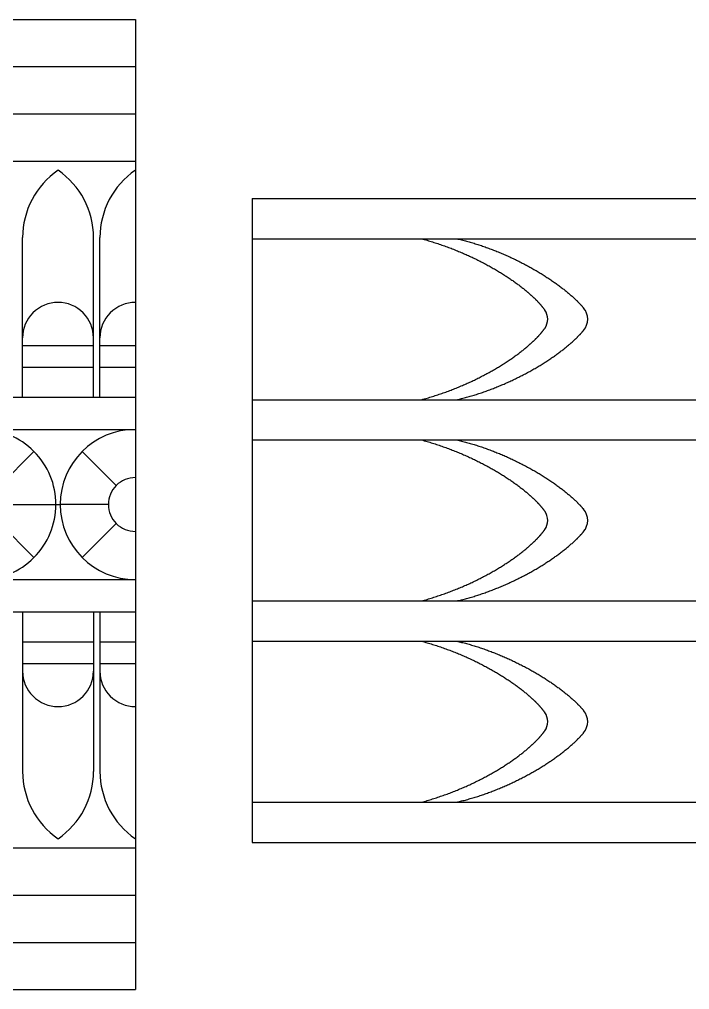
# Model space of a CAD drawing. Extents: x -111 to 2985, y -118 to 122.
# Drawn here: x 30.96 to 56.31, y -35.88 to 0.85 of the extents above; entities that cross this region are included whole.
import ezdxf

# ---------------------------------------------------------------- set-up
doc = ezdxf.new("R2010")
doc.units = 0
doc.layers.add('LAYER_03', color=5, linetype='CONTINUOUS')

msp = doc.modelspace()

# ---------------------------------------------------------------- linework, layer by layer
at = {"layer": 'LAYER_03'}
for points in [[(-11.456, 0.847), (35.343, 0.847)], [(35.343, 0.847), (35.343, -35.877)], [(-11.456, -0.94), (35.343, -0.94)], [(-11.456, -2.727), (35.343, -2.727)], [(-11.456, -4.515), (35.343, -4.515)], [(39.763, -5.931), (39.763, -30.305)], [(39.763, -5.931), (115.933, -5.931)], [(31.077, -13.452), (31.077, -7.414)], [(34.002, -13.452), (34.002, -7.414)], [(39.763, -7.454), (115.933, -7.454)], [(46.171, -7.454), (46.224, -7.468), (46.276, -7.483), (46.328, -7.498), (46.38, -7.513), (46.432, -7.528), (46.484, -7.543), (46.536, -7.559), (46.587, -7.575), (46.638, -7.591), (46.689, -7.607), (46.74, -7.624), (46.791, -7.64), (46.842, -7.657), (46.892, -7.674), (46.942, -7.692), (46.992, -7.709), (47.042, -7.727), (47.091, -7.745), (47.141, -7.763), (47.19, -7.781), (47.239, -7.799), (47.287, -7.818), (47.336, -7.837), (47.384, -7.855), (47.432, -7.874), (47.48, -7.894), (47.528, -7.913), (47.575, -7.933), (47.623, -7.952), (47.67, -7.972), (47.717, -7.992), (47.763, -8.012), (47.809, -8.033), (47.856, -8.053), (47.901, -8.073), (47.947, -8.094), (47.992, -8.115), (48.038, -8.136), (48.083, -8.157), (48.127, -8.178), (48.172, -8.199), (48.216, -8.221), (48.26, -8.242), (48.303, -8.264), (48.347, -8.285), (48.39, -8.307), (48.433, -8.329), (48.476, -8.351), (48.518, -8.373), (48.56, -8.395), (48.602, -8.418), (48.643, -8.44), (48.685, -8.462), (48.726, -8.485), (48.766, -8.508), (48.807, -8.53), (48.847, -8.553), (48.887, -8.576), (48.927, -8.599), (48.966, -8.621), (49.005, -8.644), (49.044, -8.667), (49.082, -8.69), (49.12, -8.714), (49.158, -8.737), (49.195, -8.76), (49.233, -8.783), (49.27, -8.806), (49.306, -8.83), (49.342, -8.853), (49.378, -8.876), (49.414, -8.9), (49.449, -8.923), (49.484, -8.947), (49.519, -8.97), (49.553, -8.993), (49.587, -9.017), (49.621, -9.04), (49.654, -9.064), (49.687, -9.087), (49.72, -9.111), (49.752, -9.134), (49.784, -9.158), (49.816, -9.181), (49.847, -9.204), (49.878, -9.228), (49.909, -9.251), (49.939, -9.274), (49.969, -9.298), (49.999, -9.321), (50.028, -9.344), (50.057, -9.367), (50.085, -9.391), (50.113, -9.414), (50.127, -9.425), (50.141, -9.437), (50.155, -9.448), (50.168, -9.46), (50.182, -9.471), (50.195, -9.483), (50.209, -9.494), (50.222, -9.506), (50.235, -9.517), (50.248, -9.529), (50.261, -9.54), (50.274, -9.551), (50.287, -9.563), (50.299, -9.574), (50.312, -9.586), (50.325, -9.597), (50.337, -9.608), (50.349, -9.619), (50.361, -9.631), (50.374, -9.642), (50.386, -9.653), (50.397, -9.664), (50.409, -9.676), (50.421, -9.687), (50.433, -9.698), (50.444, -9.709), (50.455, -9.72), (50.467, -9.731), (50.478, -9.742), (50.489, -9.753), (50.5, -9.764), (50.511, -9.775), (50.522, -9.786), (50.533, -9.797), (50.543, -9.808), (50.554, -9.819), (50.564, -9.83), (50.574, -9.841), (50.585, -9.852), (50.595, -9.863), (50.605, -9.873), (50.615, -9.884), (50.624, -9.895), (50.634, -9.906), (50.644, -9.916), (50.653, -9.927), (50.662, -9.937), (50.672, -9.948), (50.681, -9.959), (50.69, -9.969), (50.699, -9.98), (50.708, -9.99), (50.716, -10.001), (50.725, -10.011), (50.733, -10.021), (50.742, -10.032), (50.75, -10.042), (50.758, -10.052), (50.766, -10.062), (50.774, -10.073), (50.782, -10.083), (50.79, -10.093), (50.798, -10.103), (50.805, -10.113), (50.813, -10.123), (50.82, -10.133), (50.827, -10.143), (50.834, -10.153)], [(47.503, -7.454), (47.55, -7.465), (47.596, -7.476), (47.643, -7.487), (47.69, -7.498), (47.737, -7.51), (47.784, -7.522), (47.831, -7.535), (47.877, -7.547), (47.924, -7.56), (47.971, -7.573), (48.017, -7.586), (48.064, -7.6), (48.11, -7.614), (48.157, -7.628), (48.203, -7.642), (48.25, -7.657), (48.296, -7.671), (48.342, -7.686), (48.388, -7.701), (48.435, -7.717), (48.481, -7.733), (48.527, -7.748), (48.573, -7.764), (48.618, -7.781), (48.664, -7.797), (48.71, -7.814), (48.755, -7.831), (48.801, -7.848), (48.846, -7.865), (48.891, -7.883), (48.937, -7.9), (48.982, -7.918), (49.026, -7.936), (49.071, -7.954), (49.116, -7.973), (49.161, -7.991), (49.205, -8.01), (49.249, -8.029), (49.294, -8.048), (49.338, -8.067), (49.382, -8.087), (49.425, -8.106), (49.469, -8.126), (49.513, -8.146), (49.556, -8.166), (49.599, -8.186), (49.642, -8.206), (49.685, -8.227), (49.728, -8.247), (49.77, -8.268), (49.813, -8.289), (49.855, -8.31), (49.897, -8.331), (49.939, -8.352), (49.98, -8.374), (50.022, -8.395), (50.063, -8.417), (50.104, -8.439), (50.145, -8.46), (50.186, -8.482), (50.226, -8.504), (50.267, -8.527), (50.307, -8.549), (50.346, -8.571), (50.386, -8.594), (50.426, -8.616), (50.465, -8.639), (50.504, -8.662), (50.542, -8.684), (50.581, -8.707), (50.619, -8.73), (50.657, -8.753), (50.695, -8.776), (50.733, -8.8), (50.77, -8.823), (50.807, -8.846), (50.844, -8.87), (50.88, -8.893), (50.916, -8.916), (50.952, -8.94), (50.988, -8.964), (51.024, -8.987), (51.059, -9.011), (51.094, -9.035), (51.128, -9.058), (51.163, -9.082), (51.197, -9.106), (51.231, -9.13), (51.264, -9.154), (51.297, -9.178), (51.33, -9.202), (51.363, -9.226), (51.395, -9.25), (51.427, -9.274), (51.458, -9.298), (51.49, -9.322), (51.521, -9.346), (51.551, -9.37), (51.582, -9.394), (51.612, -9.418), (51.641, -9.442), (51.671, -9.466), (51.7, -9.489), (51.728, -9.513), (51.756, -9.537), (51.784, -9.561), (51.812, -9.585), (51.839, -9.609), (51.866, -9.633), (51.893, -9.657), (51.919, -9.681), (51.944, -9.704), (51.97, -9.728), (51.995, -9.752), (52.007, -9.763), (52.019, -9.775), (52.032, -9.787), (52.044, -9.799), (52.056, -9.811), (52.068, -9.822), (52.079, -9.834), (52.091, -9.846), (52.103, -9.858), (52.114, -9.869), (52.125, -9.881), (52.137, -9.893), (52.148, -9.904), (52.159, -9.916), (52.17, -9.927), (52.181, -9.939), (52.192, -9.951), (52.202, -9.962), (52.213, -9.974), (52.223, -9.985), (52.234, -9.997), (52.244, -10.008), (52.254, -10.02), (52.264, -10.031), (52.274, -10.043), (52.284, -10.054), (52.294, -10.065), (52.303, -10.077)], [(47.503, -13.548), (47.55, -13.537), (47.596, -13.526), (47.643, -13.515), (47.69, -13.503), (47.737, -13.491), (47.784, -13.479), (47.831, -13.467), (47.877, -13.454), (47.924, -13.441), (47.971, -13.428), (48.017, -13.415), (48.064, -13.402), (48.11, -13.388), (48.157, -13.374), (48.203, -13.359), (48.25, -13.345), (48.296, -13.33), (48.342, -13.315), (48.388, -13.3), (48.435, -13.285), (48.481, -13.269), (48.527, -13.253), (48.573, -13.237), (48.618, -13.221), (48.664, -13.204), (48.71, -13.188), (48.755, -13.171), (48.801, -13.154), (48.846, -13.136), (48.891, -13.119), (48.937, -13.101), (48.982, -13.083), (49.026, -13.065), (49.071, -13.047), (49.116, -13.029), (49.161, -13.01), (49.205, -12.991), (49.249, -12.973), (49.294, -12.954), (49.338, -12.934), (49.382, -12.915), (49.425, -12.895), (49.469, -12.876), (49.513, -12.856), (49.556, -12.836), (49.599, -12.816), (49.642, -12.795), (49.685, -12.775), (49.728, -12.754), (49.77, -12.733), (49.813, -12.713), (49.855, -12.692), (49.897, -12.67), (49.939, -12.649), (49.98, -12.628), (50.022, -12.606), (50.063, -12.585), (50.104, -12.563), (50.145, -12.541), (50.186, -12.519), (50.226, -12.497), (50.267, -12.475), (50.307, -12.453), (50.346, -12.43), (50.386, -12.408), (50.426, -12.385), (50.465, -12.363), (50.504, -12.34), (50.542, -12.317), (50.581, -12.294), (50.619, -12.271), (50.657, -12.248), (50.695, -12.225), (50.733, -12.202), (50.77, -12.179), (50.807, -12.155), (50.844, -12.132), (50.88, -12.109), (50.916, -12.085), (50.952, -12.061), (50.988, -12.038), (51.024, -12.014), (51.059, -11.991), (51.094, -11.967), (51.128, -11.943), (51.163, -11.919), (51.197, -11.895), (51.231, -11.872), (51.264, -11.848), (51.297, -11.824), (51.33, -11.8), (51.363, -11.776), (51.395, -11.752), (51.427, -11.728), (51.458, -11.704), (51.49, -11.68), (51.521, -11.656), (51.551, -11.632), (51.582, -11.608), (51.612, -11.584), (51.641, -11.56), (51.671, -11.536), (51.7, -11.512), (51.728, -11.488), (51.756, -11.464), (51.784, -11.44), (51.812, -11.416), (51.839, -11.392), (51.866, -11.369), (51.893, -11.345), (51.919, -11.321), (51.944, -11.297), (51.97, -11.273), (51.995, -11.25), (52.007, -11.238), (52.019, -11.226), (52.032, -11.214), (52.044, -11.203), (52.056, -11.191), (52.068, -11.179), (52.079, -11.167), (52.091, -11.156), (52.103, -11.144), (52.114, -11.132), (52.125, -11.121), (52.137, -11.109), (52.148, -11.097), (52.159, -11.086), (52.17, -11.074), (52.181, -11.062), (52.192, -11.051), (52.202, -11.039), (52.213, -11.028), (52.223, -11.016), (52.234, -11.005), (52.244, -10.993), (52.254, -10.982), (52.264, -10.97), (52.274, -10.959), (52.284, -10.947), (52.294, -10.936), (52.303, -10.925)], [(31.077, -11.502), (33.759, -11.502)], [(34.002, -11.502), (35.343, -11.502)], [(31.077, -12.315), (33.759, -12.315)], [(34.002, -12.315), (35.343, -12.315)], [(-11.456, -13.452), (-5.606, -13.452), (35.343, -13.452)], [(39.763, -13.548), (115.933, -13.548)], [(-11.456, -14.671), (35.343, -14.671)], [(39.763, -15.071), (115.933, -15.071)], [(46.171, -15.071), (46.224, -15.085), (46.276, -15.1), (46.328, -15.115), (46.38, -15.13), (46.432, -15.145), (46.484, -15.16), (46.536, -15.176), (46.587, -15.192), (46.638, -15.208), (46.689, -15.224), (46.74, -15.241), (46.791, -15.257), (46.842, -15.274), (46.892, -15.291), (46.942, -15.309), (46.992, -15.326), (47.042, -15.344), (47.091, -15.362), (47.141, -15.38), (47.19, -15.398), (47.239, -15.416), (47.287, -15.435), (47.336, -15.454), (47.384, -15.472), (47.432, -15.491), (47.48, -15.511), (47.528, -15.53), (47.575, -15.55), (47.623, -15.569), (47.67, -15.589), (47.717, -15.609), (47.763, -15.629), (47.809, -15.65), (47.856, -15.67), (47.901, -15.69), (47.947, -15.711), (47.992, -15.732), (48.038, -15.753), (48.083, -15.774), (48.127, -15.795), (48.172, -15.816), (48.216, -15.838), (48.26, -15.859), (48.303, -15.881), (48.347, -15.902), (48.39, -15.924), (48.433, -15.946), (48.476, -15.968), (48.518, -15.99), (48.56, -16.012), (48.602, -16.035), (48.643, -16.057), (48.685, -16.079), (48.726, -16.102), (48.766, -16.125), (48.807, -16.147), (48.847, -16.17), (48.887, -16.193), (48.927, -16.216), (48.966, -16.238), (49.005, -16.261), (49.044, -16.284), (49.082, -16.307), (49.12, -16.331), (49.158, -16.354), (49.195, -16.377), (49.233, -16.4), (49.27, -16.423), (49.306, -16.447), (49.342, -16.47), (49.378, -16.493), (49.414, -16.517), (49.449, -16.54), (49.484, -16.564), (49.519, -16.587), (49.553, -16.61), (49.587, -16.634), (49.621, -16.657), (49.654, -16.681), (49.687, -16.704), (49.72, -16.728), (49.752, -16.751), (49.784, -16.775), (49.816, -16.798), (49.847, -16.821), (49.878, -16.845), (49.909, -16.868), (49.939, -16.891), (49.969, -16.915), (49.999, -16.938), (50.028, -16.961), (50.057, -16.984), (50.085, -17.008), (50.113, -17.031), (50.127, -17.042), (50.141, -17.054), (50.155, -17.065), (50.168, -17.077), (50.182, -17.088), (50.195, -17.1), (50.209, -17.111), (50.222, -17.123), (50.235, -17.134), (50.248, -17.146), (50.261, -17.157), (50.274, -17.168), (50.287, -17.18), (50.299, -17.191), (50.312, -17.203), (50.325, -17.214), (50.337, -17.225), (50.349, -17.236), (50.361, -17.248), (50.374, -17.259), (50.386, -17.27), (50.397, -17.281), (50.409, -17.293), (50.421, -17.304), (50.433, -17.315), (50.444, -17.326), (50.455, -17.337), (50.467, -17.348), (50.478, -17.359), (50.489, -17.37), (50.5, -17.381), (50.511, -17.392), (50.522, -17.403), (50.533, -17.414), (50.543, -17.425), (50.554, -17.436), (50.564, -17.447), (50.574, -17.458), (50.585, -17.469), (50.595, -17.48), (50.605, -17.49), (50.615, -17.501), (50.624, -17.512), (50.634, -17.523), (50.644, -17.533), (50.653, -17.544), (50.662, -17.554), (50.672, -17.565), (50.681, -17.576), (50.69, -17.586), (50.699, -17.597), (50.708, -17.607), (50.716, -17.618), (50.725, -17.628), (50.733, -17.638), (50.742, -17.649), (50.75, -17.659), (50.758, -17.669), (50.766, -17.679), (50.774, -17.69), (50.782, -17.7), (50.79, -17.71), (50.798, -17.72), (50.805, -17.73), (50.813, -17.74), (50.82, -17.75), (50.827, -17.76), (50.834, -17.77)], [(47.503, -15.071), (47.55, -15.082), (47.596, -15.093), (47.643, -15.104), (47.69, -15.115), (47.737, -15.127), (47.784, -15.139), (47.831, -15.152), (47.877, -15.164), (47.924, -15.177), (47.971, -15.19), (48.017, -15.203), (48.064, -15.217), (48.11, -15.231), (48.157, -15.245), (48.203, -15.259), (48.25, -15.274), (48.296, -15.288), (48.342, -15.303), (48.388, -15.318), (48.435, -15.334), (48.481, -15.35), (48.527, -15.365), (48.573, -15.381), (48.618, -15.398), (48.664, -15.414), (48.71, -15.431), (48.755, -15.448), (48.801, -15.465), (48.846, -15.482), (48.891, -15.5), (48.937, -15.517), (48.982, -15.535), (49.026, -15.553), (49.071, -15.571), (49.116, -15.59), (49.161, -15.608), (49.205, -15.627), (49.249, -15.646), (49.294, -15.665), (49.338, -15.684), (49.382, -15.704), (49.425, -15.723), (49.469, -15.743), (49.513, -15.763), (49.556, -15.783), (49.599, -15.803), (49.642, -15.823), (49.685, -15.844), (49.728, -15.864), (49.77, -15.885), (49.813, -15.906), (49.855, -15.927), (49.897, -15.948), (49.939, -15.969), (49.98, -15.991), (50.022, -16.012), (50.063, -16.034), (50.104, -16.056), (50.145, -16.077), (50.186, -16.099), (50.226, -16.121), (50.267, -16.144), (50.307, -16.166), (50.346, -16.188), (50.386, -16.211), (50.426, -16.233), (50.465, -16.256), (50.504, -16.279), (50.542, -16.301), (50.581, -16.324), (50.619, -16.347), (50.657, -16.37), (50.695, -16.393), (50.733, -16.417), (50.77, -16.44), (50.807, -16.463), (50.844, -16.487), (50.88, -16.51), (50.916, -16.533), (50.952, -16.557), (50.988, -16.581), (51.024, -16.604), (51.059, -16.628), (51.094, -16.652), (51.128, -16.675), (51.163, -16.699), (51.197, -16.723), (51.231, -16.747), (51.264, -16.771), (51.297, -16.795), (51.33, -16.819), (51.363, -16.843), (51.395, -16.867), (51.427, -16.891), (51.458, -16.915), (51.49, -16.939), (51.521, -16.963), (51.551, -16.987), (51.582, -17.011), (51.612, -17.035), (51.641, -17.059), (51.671, -17.083), (51.7, -17.106), (51.728, -17.13), (51.756, -17.154), (51.784, -17.178), (51.812, -17.202), (51.839, -17.226), (51.866, -17.25), (51.893, -17.274), (51.919, -17.298), (51.944, -17.321), (51.97, -17.345), (51.995, -17.369), (52.007, -17.38), (52.019, -17.392), (52.032, -17.404), (52.044, -17.416), (52.056, -17.428), (52.068, -17.439), (52.079, -17.451), (52.091, -17.463), (52.103, -17.475), (52.114, -17.486), (52.125, -17.498), (52.137, -17.51), (52.148, -17.521), (52.159, -17.533), (52.17, -17.544), (52.181, -17.556), (52.192, -17.568), (52.202, -17.579), (52.213, -17.591), (52.223, -17.602), (52.234, -17.614), (52.244, -17.625), (52.254, -17.637), (52.264, -17.648), (52.274, -17.66), (52.284, -17.671), (52.294, -17.682), (52.303, -17.694)], [(30.215, -16.793), (31.504, -15.504)], [(34.622, -16.793), (33.332, -15.504)], [(30.513, -17.515), (32.337, -17.515)], [(32.337, -17.515), (32.499, -17.515)], [(34.323, -17.515), (32.499, -17.515)], [(30.215, -18.236), (31.504, -19.525)], [(34.622, -18.236), (33.332, -19.525)], [(46.171, -21.165), (46.224, -21.15), (46.276, -21.136), (46.328, -21.121), (46.38, -21.106), (46.432, -21.091), (46.484, -21.075), (46.536, -21.06), (46.587, -21.044), (46.638, -21.028), (46.689, -21.011), (46.74, -20.995), (46.791, -20.978), (46.842, -20.961), (46.892, -20.944), (46.942, -20.927), (46.992, -20.909), (47.042, -20.892), (47.091, -20.874), (47.141, -20.856), (47.19, -20.838), (47.239, -20.819), (47.287, -20.801), (47.336, -20.782), (47.384, -20.763), (47.432, -20.744), (47.48, -20.725), (47.528, -20.705), (47.575, -20.686), (47.623, -20.666), (47.67, -20.646), (47.717, -20.626), (47.763, -20.606), (47.809, -20.586), (47.856, -20.566), (47.901, -20.545), (47.947, -20.524), (47.993, -20.504), (48.038, -20.483), (48.083, -20.462), (48.127, -20.44), (48.172, -20.419), (48.216, -20.398), (48.26, -20.376), (48.303, -20.355), (48.347, -20.333), (48.39, -20.311), (48.433, -20.289), (48.476, -20.267), (48.518, -20.245), (48.56, -20.223), (48.602, -20.201), (48.643, -20.178), (48.685, -20.156), (48.726, -20.133), (48.766, -20.111), (48.807, -20.088), (48.847, -20.066), (48.887, -20.043), (48.927, -20.02), (48.966, -19.997), (49.005, -19.974), (49.044, -19.951), (49.082, -19.928), (49.12, -19.905), (49.158, -19.882), (49.195, -19.859), (49.233, -19.835), (49.27, -19.812), (49.306, -19.789), (49.342, -19.765), (49.378, -19.742), (49.414, -19.719), (49.449, -19.695), (49.484, -19.672), (49.519, -19.648), (49.553, -19.625), (49.587, -19.602), (49.621, -19.578), (49.654, -19.555), (49.687, -19.531), (49.72, -19.508), (49.752, -19.484), (49.785, -19.461), (49.816, -19.437), (49.847, -19.414), (49.878, -19.391), (49.909, -19.367), (49.939, -19.344), (49.969, -19.321), (49.999, -19.297), (50.028, -19.274), (50.057, -19.251), (50.085, -19.228), (50.113, -19.205), (50.127, -19.193), (50.141, -19.182), (50.155, -19.17), (50.168, -19.159), (50.182, -19.147), (50.195, -19.136), (50.209, -19.124), (50.222, -19.113), (50.235, -19.101), (50.248, -19.09), (50.261, -19.078), (50.274, -19.067), (50.287, -19.056), (50.3, -19.044), (50.312, -19.033), (50.325, -19.022), (50.337, -19.01), (50.349, -18.999), (50.361, -18.988), (50.374, -18.976), (50.386, -18.965), (50.397, -18.954), (50.409, -18.943), (50.421, -18.932), (50.433, -18.92), (50.444, -18.909), (50.456, -18.898), (50.467, -18.887), (50.478, -18.876), (50.489, -18.865), (50.5, -18.854), (50.511, -18.843), (50.522, -18.832), (50.533, -18.821), (50.543, -18.81), (50.554, -18.799), (50.564, -18.788), (50.574, -18.777), (50.585, -18.767), (50.595, -18.756), (50.605, -18.745), (50.615, -18.734), (50.624, -18.724), (50.634, -18.713), (50.644, -18.702), (50.653, -18.692), (50.662, -18.681), (50.672, -18.67), (50.681, -18.66), (50.69, -18.649), (50.699, -18.639), (50.708, -18.628), (50.716, -18.618), (50.725, -18.608), (50.733, -18.597), (50.742, -18.587), (50.75, -18.576), (50.758, -18.566), (50.766, -18.556), (50.774, -18.546), (50.782, -18.536), (50.79, -18.525), (50.798, -18.515), (50.805, -18.505), (50.813, -18.495), (50.82, -18.485), (50.827, -18.475), (50.834, -18.465)], [(-11.456, -20.358), (35.343, -20.358)], [(39.763, -21.165), (115.933, -21.165)], [(-11.456, -21.577), (-5.606, -21.577), (35.343, -21.577)], [(33.759, -21.577), (33.759, -27.615)], [(31.077, -22.714), (33.759, -22.714)], [(34.002, -22.714), (35.343, -22.714)], [(39.763, -22.688), (115.933, -22.688)], [(46.171, -22.688), (46.224, -22.702), (46.276, -22.717), (46.328, -22.732), (46.38, -22.747), (46.432, -22.762), (46.484, -22.777), (46.536, -22.793), (46.587, -22.809), (46.638, -22.825), (46.689, -22.841), (46.74, -22.858), (46.791, -22.874), (46.842, -22.891), (46.892, -22.908), (46.942, -22.926), (46.992, -22.943), (47.042, -22.961), (47.091, -22.979), (47.141, -22.997), (47.19, -23.015), (47.239, -23.033), (47.287, -23.052), (47.336, -23.071), (47.384, -23.089), (47.432, -23.108), (47.48, -23.128), (47.528, -23.147), (47.575, -23.167), (47.623, -23.186), (47.67, -23.206), (47.717, -23.226), (47.763, -23.246), (47.809, -23.267), (47.856, -23.287), (47.901, -23.307), (47.947, -23.328), (47.992, -23.349), (48.038, -23.37), (48.083, -23.391), (48.127, -23.412), (48.172, -23.433), (48.216, -23.455), (48.26, -23.476), (48.303, -23.498), (48.347, -23.519), (48.39, -23.541), (48.433, -23.563), (48.476, -23.585), (48.518, -23.607), (48.56, -23.629), (48.602, -23.652), (48.643, -23.674), (48.685, -23.696), (48.726, -23.719), (48.766, -23.742), (48.807, -23.764), (48.847, -23.787), (48.887, -23.81), (48.927, -23.833), (48.966, -23.855), (49.005, -23.878), (49.044, -23.901), (49.082, -23.924), (49.12, -23.948), (49.158, -23.971), (49.195, -23.994), (49.233, -24.017), (49.27, -24.04), (49.306, -24.064), (49.342, -24.087), (49.378, -24.11), (49.414, -24.134), (49.449, -24.157), (49.484, -24.181), (49.519, -24.204), (49.553, -24.227), (49.587, -24.251), (49.621, -24.274), (49.654, -24.298), (49.687, -24.321), (49.72, -24.345), (49.752, -24.368), (49.784, -24.392), (49.816, -24.415), (49.847, -24.438), (49.878, -24.462), (49.909, -24.485), (49.939, -24.508), (49.969, -24.532), (49.999, -24.555), (50.028, -24.578), (50.057, -24.601), (50.085, -24.625), (50.113, -24.648), (50.127, -24.659), (50.141, -24.671), (50.155, -24.682), (50.168, -24.694), (50.182, -24.705), (50.195, -24.717), (50.209, -24.728), (50.222, -24.74), (50.235, -24.751), (50.248, -24.763), (50.261, -24.774), (50.274, -24.785), (50.287, -24.797), (50.299, -24.808), (50.312, -24.82), (50.325, -24.831), (50.337, -24.842), (50.349, -24.853), (50.361, -24.865), (50.374, -24.876), (50.386, -24.887), (50.397, -24.898), (50.409, -24.91), (50.421, -24.921), (50.433, -24.932), (50.444, -24.943), (50.455, -24.954), (50.467, -24.965), (50.478, -24.976), (50.489, -24.987), (50.5, -24.998), (50.511, -25.009), (50.522, -25.02), (50.533, -25.031), (50.543, -25.042), (50.554, -25.053), (50.564, -25.064), (50.574, -25.075), (50.585, -25.086), (50.595, -25.097), (50.605, -25.107), (50.615, -25.118), (50.624, -25.129), (50.634, -25.14), (50.644, -25.15), (50.653, -25.161), (50.662, -25.171), (50.672, -25.182), (50.681, -25.193), (50.69, -25.203), (50.699, -25.214), (50.708, -25.224), (50.716, -25.235), (50.725, -25.245), (50.733, -25.255), (50.742, -25.266), (50.75, -25.276), (50.758, -25.286), (50.766, -25.296), (50.774, -25.307), (50.782, -25.317), (50.79, -25.327), (50.798, -25.337), (50.805, -25.347), (50.813, -25.357), (50.82, -25.367), (50.827, -25.377), (50.834, -25.387)], [(47.503, -22.688), (47.55, -22.699), (47.596, -22.71), (47.643, -22.721), (47.69, -22.732), (47.737, -22.744), (47.784, -22.756), (47.831, -22.769), (47.877, -22.781), (47.924, -22.794), (47.971, -22.807), (48.017, -22.82), (48.064, -22.834), (48.11, -22.848), (48.157, -22.862), (48.203, -22.876), (48.25, -22.891), (48.296, -22.905), (48.342, -22.92), (48.388, -22.935), (48.435, -22.951), (48.481, -22.967), (48.527, -22.982), (48.573, -22.998), (48.618, -23.015), (48.664, -23.031), (48.71, -23.048), (48.755, -23.065), (48.801, -23.082), (48.846, -23.099), (48.891, -23.117), (48.937, -23.134), (48.982, -23.152), (49.026, -23.17), (49.071, -23.188), (49.116, -23.207), (49.161, -23.225), (49.205, -23.244), (49.249, -23.263), (49.294, -23.282), (49.338, -23.301), (49.382, -23.321), (49.425, -23.34), (49.469, -23.36), (49.513, -23.38), (49.556, -23.4), (49.599, -23.42), (49.642, -23.44), (49.685, -23.461), (49.728, -23.481), (49.77, -23.502), (49.813, -23.523), (49.855, -23.544), (49.897, -23.565), (49.939, -23.586), (49.98, -23.608), (50.022, -23.629), (50.063, -23.651), (50.104, -23.673), (50.145, -23.694), (50.186, -23.716), (50.226, -23.738), (50.267, -23.761), (50.307, -23.783), (50.346, -23.805), (50.386, -23.828), (50.426, -23.85), (50.465, -23.873), (50.504, -23.896), (50.542, -23.918), (50.581, -23.941), (50.619, -23.964), (50.657, -23.987), (50.695, -24.01), (50.733, -24.034), (50.77, -24.057), (50.807, -24.08), (50.844, -24.104), (50.88, -24.127), (50.916, -24.15), (50.952, -24.174), (50.988, -24.198), (51.024, -24.221), (51.059, -24.245), (51.094, -24.269), (51.128, -24.292), (51.163, -24.316), (51.197, -24.34), (51.231, -24.364), (51.264, -24.388), (51.297, -24.412), (51.33, -24.436), (51.363, -24.46), (51.395, -24.484), (51.427, -24.508), (51.458, -24.532), (51.49, -24.556), (51.521, -24.58), (51.551, -24.604), (51.582, -24.628), (51.612, -24.652), (51.641, -24.676), (51.671, -24.7), (51.7, -24.723), (51.728, -24.747), (51.756, -24.771), (51.784, -24.795), (51.812, -24.819), (51.839, -24.843), (51.866, -24.867), (51.893, -24.891), (51.919, -24.915), (51.944, -24.938), (51.97, -24.962), (51.995, -24.986), (52.007, -24.997), (52.019, -25.009), (52.032, -25.021), (52.044, -25.033), (52.056, -25.045), (52.068, -25.056), (52.079, -25.068), (52.091, -25.08), (52.103, -25.092), (52.114, -25.103), (52.125, -25.115), (52.137, -25.127), (52.148, -25.138), (52.159, -25.15), (52.17, -25.161), (52.181, -25.173), (52.192, -25.185), (52.202, -25.196), (52.213, -25.208), (52.223, -25.219), (52.234, -25.231), (52.244, -25.242), (52.254, -25.254), (52.264, -25.265), (52.274, -25.277), (52.284, -25.288), (52.294, -25.299), (52.303, -25.311)], [(31.077, -23.527), (33.759, -23.527)], [(34.002, -23.527), (35.343, -23.527)], [(46.171, -28.782), (46.224, -28.767), (46.276, -28.753), (46.328, -28.738), (46.38, -28.723), (46.432, -28.708), (46.484, -28.692), (46.536, -28.677), (46.587, -28.661), (46.638, -28.645), (46.689, -28.628), (46.74, -28.612), (46.791, -28.595), (46.842, -28.578), (46.892, -28.561), (46.942, -28.544), (46.992, -28.526), (47.042, -28.509), (47.091, -28.491), (47.141, -28.473), (47.19, -28.455), (47.239, -28.436), (47.287, -28.418), (47.336, -28.399), (47.384, -28.38), (47.432, -28.361), (47.48, -28.342), (47.528, -28.322), (47.575, -28.303), (47.623, -28.283), (47.67, -28.263), (47.717, -28.243), (47.763, -28.223), (47.809, -28.203), (47.856, -28.183), (47.901, -28.162), (47.947, -28.141), (47.993, -28.121), (48.038, -28.1), (48.083, -28.079), (48.127, -28.057), (48.172, -28.036), (48.216, -28.015), (48.26, -27.993), (48.303, -27.972), (48.347, -27.95), (48.39, -27.928), (48.433, -27.906), (48.476, -27.884), (48.518, -27.862), (48.56, -27.84), (48.602, -27.818), (48.643, -27.795), (48.685, -27.773), (48.726, -27.75), (48.766, -27.728), (48.807, -27.705), (48.847, -27.683), (48.887, -27.66), (48.927, -27.637), (48.966, -27.614), (49.005, -27.591), (49.044, -27.568), (49.082, -27.545), (49.12, -27.522), (49.158, -27.499), (49.195, -27.476), (49.233, -27.452), (49.27, -27.429), (49.306, -27.406), (49.342, -27.382), (49.378, -27.359), (49.414, -27.336), (49.449, -27.312), (49.484, -27.289), (49.519, -27.265), (49.553, -27.242), (49.587, -27.219), (49.621, -27.195), (49.654, -27.172), (49.687, -27.148), (49.72, -27.125), (49.752, -27.101), (49.785, -27.078), (49.816, -27.054), (49.847, -27.031), (49.878, -27.008), (49.909, -26.984), (49.939, -26.961), (49.969, -26.938), (49.999, -26.914), (50.028, -26.891), (50.057, -26.868), (50.085, -26.845), (50.113, -26.822), (50.127, -26.81), (50.141, -26.799), (50.155, -26.787), (50.168, -26.776), (50.182, -26.764), (50.195, -26.753), (50.209, -26.741), (50.222, -26.73), (50.235, -26.718), (50.248, -26.707), (50.261, -26.695), (50.274, -26.684), (50.287, -26.673), (50.3, -26.661), (50.312, -26.65), (50.325, -26.639), (50.337, -26.627), (50.349, -26.616), (50.361, -26.605), (50.374, -26.593), (50.386, -26.582), (50.397, -26.571), (50.409, -26.56), (50.421, -26.549), (50.433, -26.537), (50.444, -26.526), (50.456, -26.515), (50.467, -26.504), (50.478, -26.493), (50.489, -26.482), (50.5, -26.471), (50.511, -26.46), (50.522, -26.449), (50.533, -26.438), (50.543, -26.427), (50.554, -26.416), (50.564, -26.405), (50.574, -26.394), (50.585, -26.384), (50.595, -26.373), (50.605, -26.362), (50.615, -26.351), (50.624, -26.341), (50.634, -26.33), (50.644, -26.319), (50.653, -26.309), (50.662, -26.298), (50.672, -26.287), (50.681, -26.277), (50.69, -26.266), (50.699, -26.256), (50.708, -26.245), (50.716, -26.235), (50.725, -26.225), (50.733, -26.214), (50.742, -26.204), (50.75, -26.193), (50.758, -26.183), (50.766, -26.173), (50.774, -26.163), (50.782, -26.153), (50.79, -26.142), (50.798, -26.132), (50.805, -26.122), (50.813, -26.112), (50.82, -26.102), (50.827, -26.092), (50.834, -26.082)], [(39.763, -28.782), (115.933, -28.782)], [(39.763, -30.305), (115.933, -30.305)], [(-11.456, -30.514), (35.343, -30.514)], [(-11.456, -32.302), (35.343, -32.302)], [(-11.456, -34.089), (35.343, -34.089)], [(-11.456, -35.877), (35.343, -35.877)]]:
    msp.add_lwpolyline(points, dxfattribs=at)
for points in [[(33.759, -13.452), (33.759, -7.414, 0.24669), (32.418, -4.862, 0.24669), (31.077, -7.414)], [(35.343, -4.862, 0.24669), (34.002, -7.414)], [(33.759, -11.206, 0.414214), (32.418, -9.865, 0.414214), (31.077, -11.206)], [(35.343, -9.865, 0.414214), (34.002, -11.206)], [(46.171, -13.548), (46.224, -13.533), (46.276, -13.519), (46.328, -13.504), (46.38, -13.489), (46.432, -13.474), (46.484, -13.458), (46.536, -13.443), (46.587, -13.427), (46.638, -13.411), (46.689, -13.394), (46.74, -13.378), (46.791, -13.361), (46.842, -13.344), (46.892, -13.327), (46.942, -13.31), (46.992, -13.292), (47.042, -13.275), (47.091, -13.257), (47.141, -13.239), (47.19, -13.221), (47.239, -13.202), (47.287, -13.184), (47.336, -13.165), (47.384, -13.146), (47.432, -13.127), (47.48, -13.108), (47.528, -13.088), (47.575, -13.069), (47.623, -13.049), (47.67, -13.029), (47.717, -13.009), (47.763, -12.989), (47.809, -12.969), (47.856, -12.949), (47.901, -12.928), (47.947, -12.907), (47.993, -12.887), (48.038, -12.866), (48.083, -12.845), (48.127, -12.823), (48.172, -12.802), (48.216, -12.781), (48.26, -12.759), (48.303, -12.738), (48.347, -12.716), (48.39, -12.694), (48.433, -12.672), (48.476, -12.65), (48.518, -12.628), (48.56, -12.606), (48.602, -12.584), (48.643, -12.561), (48.685, -12.539), (48.726, -12.516), (48.766, -12.494), (48.807, -12.471), (48.847, -12.449), (48.887, -12.426), (48.927, -12.403), (48.966, -12.38), (49.005, -12.357), (49.044, -12.334), (49.082, -12.311), (49.12, -12.288), (49.158, -12.265), (49.195, -12.242), (49.233, -12.218), (49.27, -12.195), (49.306, -12.172), (49.342, -12.148), (49.378, -12.125), (49.414, -12.102), (49.449, -12.078), (49.484, -12.055), (49.519, -12.031), (49.553, -12.008), (49.587, -11.985), (49.621, -11.961), (49.654, -11.938), (49.687, -11.914), (49.72, -11.891), (49.752, -11.867), (49.785, -11.844), (49.816, -11.82), (49.847, -11.797), (49.878, -11.774), (49.909, -11.75), (49.939, -11.727), (49.969, -11.704), (49.999, -11.68), (50.028, -11.657), (50.057, -11.634), (50.085, -11.611), (50.113, -11.588), (50.127, -11.576), (50.141, -11.565), (50.155, -11.553), (50.168, -11.542), (50.182, -11.53), (50.195, -11.519), (50.209, -11.507), (50.222, -11.496), (50.235, -11.484), (50.248, -11.473), (50.261, -11.461), (50.274, -11.45), (50.287, -11.439), (50.3, -11.427), (50.312, -11.416), (50.325, -11.405), (50.337, -11.393), (50.349, -11.382), (50.361, -11.371), (50.374, -11.359), (50.386, -11.348), (50.397, -11.337), (50.409, -11.326), (50.421, -11.315), (50.433, -11.303), (50.444, -11.292), (50.456, -11.281), (50.467, -11.27), (50.478, -11.259), (50.489, -11.248), (50.5, -11.237), (50.511, -11.226), (50.522, -11.215), (50.533, -11.204), (50.543, -11.193), (50.554, -11.182), (50.564, -11.171), (50.574, -11.16), (50.585, -11.15), (50.595, -11.139), (50.605, -11.128), (50.615, -11.117), (50.624, -11.107), (50.634, -11.096), (50.644, -11.085), (50.653, -11.075), (50.662, -11.064), (50.672, -11.053), (50.681, -11.043), (50.69, -11.032), (50.699, -11.022), (50.708, -11.011), (50.716, -11.001), (50.725, -10.991), (50.733, -10.98), (50.742, -10.97), (50.75, -10.959), (50.758, -10.949), (50.766, -10.939), (50.774, -10.929), (50.782, -10.919), (50.79, -10.908), (50.798, -10.898), (50.805, -10.888), (50.813, -10.878), (50.82, -10.868), (50.827, -10.858), (50.834, -10.848, 0.318788), (50.834, -10.153)], [(52.303, -10.925, 0.365343), (52.303, -10.077)], [(35.343, -14.671, 1), (35.343, -20.358)], [(35.343, -16.494, 0.414214), (34.323, -17.515, 0.414214), (35.343, -18.535)], [(47.503, -21.165), (47.55, -21.154), (47.596, -21.143), (47.643, -21.132), (47.69, -21.12), (47.737, -21.108), (47.784, -21.096), (47.831, -21.084), (47.877, -21.071), (47.924, -21.058), (47.971, -21.045), (48.017, -21.032), (48.064, -21.018), (48.11, -21.005), (48.157, -20.991), (48.203, -20.976), (48.25, -20.962), (48.296, -20.947), (48.342, -20.932), (48.388, -20.917), (48.435, -20.902), (48.481, -20.886), (48.527, -20.87), (48.573, -20.854), (48.618, -20.838), (48.664, -20.821), (48.71, -20.805), (48.755, -20.788), (48.801, -20.771), (48.846, -20.753), (48.891, -20.736), (48.937, -20.718), (48.982, -20.7), (49.026, -20.682), (49.071, -20.664), (49.116, -20.646), (49.161, -20.627), (49.205, -20.608), (49.249, -20.59), (49.294, -20.571), (49.338, -20.551), (49.382, -20.532), (49.425, -20.512), (49.469, -20.493), (49.513, -20.473), (49.556, -20.453), (49.599, -20.433), (49.642, -20.412), (49.685, -20.392), (49.728, -20.371), (49.77, -20.35), (49.813, -20.33), (49.855, -20.309), (49.897, -20.287), (49.939, -20.266), (49.98, -20.245), (50.022, -20.223), (50.063, -20.202), (50.104, -20.18), (50.145, -20.158), (50.186, -20.136), (50.226, -20.114), (50.267, -20.092), (50.307, -20.07), (50.346, -20.047), (50.386, -20.025), (50.426, -20.002), (50.465, -19.98), (50.504, -19.957), (50.542, -19.934), (50.581, -19.911), (50.619, -19.888), (50.657, -19.865), (50.695, -19.842), (50.733, -19.819), (50.77, -19.796), (50.807, -19.772), (50.844, -19.749), (50.88, -19.726), (50.916, -19.702), (50.952, -19.678), (50.988, -19.655), (51.024, -19.631), (51.059, -19.608), (51.094, -19.584), (51.128, -19.56), (51.163, -19.536), (51.197, -19.512), (51.231, -19.489), (51.264, -19.465), (51.297, -19.441), (51.33, -19.417), (51.363, -19.393), (51.395, -19.369), (51.427, -19.345), (51.458, -19.321), (51.49, -19.297), (51.521, -19.273), (51.551, -19.249), (51.582, -19.225), (51.612, -19.201), (51.641, -19.177), (51.671, -19.153), (51.7, -19.129), (51.728, -19.105), (51.756, -19.081), (51.784, -19.057), (51.812, -19.033), (51.839, -19.009), (51.866, -18.986), (51.893, -18.962), (51.919, -18.938), (51.944, -18.914), (51.97, -18.89), (51.995, -18.867), (52.007, -18.855), (52.019, -18.843), (52.032, -18.831), (52.044, -18.82), (52.056, -18.808), (52.068, -18.796), (52.079, -18.784), (52.091, -18.773), (52.103, -18.761), (52.114, -18.749), (52.125, -18.738), (52.137, -18.726), (52.148, -18.714), (52.159, -18.703), (52.17, -18.691), (52.181, -18.679), (52.192, -18.668), (52.202, -18.656), (52.213, -18.645), (52.223, -18.633), (52.234, -18.622), (52.244, -18.61), (52.254, -18.599), (52.264, -18.587), (52.274, -18.576), (52.284, -18.564), (52.294, -18.553), (52.303, -18.542, 0.365343), (52.303, -17.694)], [(50.834, -18.465, 0.318788), (50.834, -17.77)], [(31.077, -21.577), (31.077, -27.615, 0.24669), (32.418, -30.167, 0.24669), (33.759, -27.615)], [(34.002, -21.577), (34.002, -27.615, 0.24669), (35.343, -30.167)], [(31.077, -23.824, 0.414214), (32.418, -25.164, 0.414214), (33.759, -23.824)], [(34.002, -23.824, 0.414214), (35.343, -25.164)], [(47.503, -28.782), (47.55, -28.771), (47.596, -28.76), (47.643, -28.749), (47.69, -28.737), (47.737, -28.725), (47.784, -28.713), (47.831, -28.701), (47.877, -28.688), (47.924, -28.675), (47.971, -28.662), (48.017, -28.649), (48.064, -28.635), (48.11, -28.622), (48.157, -28.608), (48.203, -28.593), (48.25, -28.579), (48.296, -28.564), (48.342, -28.549), (48.388, -28.534), (48.435, -28.519), (48.481, -28.503), (48.527, -28.487), (48.573, -28.471), (48.618, -28.455), (48.664, -28.438), (48.71, -28.422), (48.755, -28.405), (48.801, -28.388), (48.846, -28.37), (48.891, -28.353), (48.937, -28.335), (48.982, -28.317), (49.026, -28.299), (49.071, -28.281), (49.116, -28.263), (49.161, -28.244), (49.205, -28.225), (49.249, -28.207), (49.294, -28.188), (49.338, -28.168), (49.382, -28.149), (49.425, -28.129), (49.469, -28.11), (49.513, -28.09), (49.556, -28.07), (49.599, -28.05), (49.642, -28.029), (49.685, -28.009), (49.728, -27.988), (49.77, -27.967), (49.813, -27.947), (49.855, -27.926), (49.897, -27.904), (49.939, -27.883), (49.98, -27.862), (50.022, -27.84), (50.063, -27.819), (50.104, -27.797), (50.145, -27.775), (50.186, -27.753), (50.226, -27.731), (50.267, -27.709), (50.307, -27.687), (50.346, -27.664), (50.386, -27.642), (50.426, -27.619), (50.465, -27.597), (50.504, -27.574), (50.542, -27.551), (50.581, -27.528), (50.619, -27.505), (50.657, -27.482), (50.695, -27.459), (50.733, -27.436), (50.77, -27.413), (50.807, -27.389), (50.844, -27.366), (50.88, -27.343), (50.916, -27.319), (50.952, -27.295), (50.988, -27.272), (51.024, -27.248), (51.059, -27.225), (51.094, -27.201), (51.128, -27.177), (51.163, -27.153), (51.197, -27.129), (51.231, -27.106), (51.264, -27.082), (51.297, -27.058), (51.33, -27.034), (51.363, -27.01), (51.395, -26.986), (51.427, -26.962), (51.458, -26.938), (51.49, -26.914), (51.521, -26.89), (51.551, -26.866), (51.582, -26.842), (51.612, -26.818), (51.641, -26.794), (51.671, -26.77), (51.7, -26.746), (51.728, -26.722), (51.756, -26.698), (51.784, -26.674), (51.812, -26.65), (51.839, -26.626), (51.866, -26.603), (51.893, -26.579), (51.919, -26.555), (51.944, -26.531), (51.97, -26.507), (51.995, -26.484), (52.007, -26.472), (52.019, -26.46), (52.032, -26.448), (52.044, -26.437), (52.056, -26.425), (52.068, -26.413), (52.079, -26.401), (52.091, -26.39), (52.103, -26.378), (52.114, -26.366), (52.125, -26.355), (52.137, -26.343), (52.148, -26.331), (52.159, -26.32), (52.17, -26.308), (52.181, -26.296), (52.192, -26.285), (52.202, -26.273), (52.213, -26.262), (52.223, -26.25), (52.234, -26.239), (52.244, -26.227), (52.254, -26.216), (52.264, -26.204), (52.274, -26.193), (52.284, -26.181), (52.294, -26.17), (52.303, -26.159, 0.365343), (52.303, -25.311)], [(50.834, -26.082, 0.318788), (50.834, -25.387)]]:
    msp.add_lwpolyline(points, format="xyb", dxfattribs=at)
msp.add_lwpolyline([(29.493, -14.671, 0.414214), (26.649, -17.515, 0.414214), (29.493, -20.358, 0.414214), (32.337, -17.515, 0.414214)], format="xyb", close=True, dxfattribs=at)

doc.saveas('drawing.dxf')
